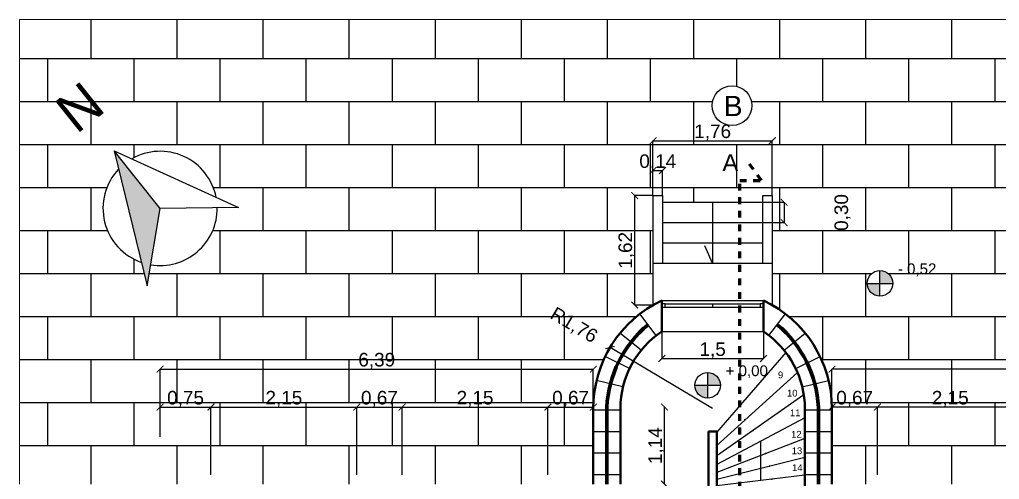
# Model space of a CAD drawing. Header units: millimetres. Extents: x 2459 to 3981, y 1231 to 4850.
# Drawn here: x 3629.24 to 3643.69, y 1292.36 to 1299.15 of the extents above; entities that cross this region are included whole.
import ezdxf
from ezdxf.enums import TextEntityAlignment as Align

# ---------------------------------------------------------------- set-up
doc = ezdxf.new("R2010")
doc.units = ezdxf.units.MM
doc.linetypes.add('JIS_02_0.7', pattern=[1.35, 0.75, -0.6])
doc.linetypes.add('TRATTEGGIATA', pattern=[0.75, 0.5, -0.25])
for name, color, linetype, lineweight in [('linea sottile', 7, 'Continuous', 0), ('linee murature', 253, 'Continuous', 70), ('linee muri', 7, 'Continuous', 40), ('SEZIONI', 7, 'TRATTEGGIATA', 60)]:
    doc.layers.add(name, color=color, linetype=linetype, lineweight=lineweight)
doc.layers.add('quoteee', color=7, linetype='Continuous')
doc.styles.get("Standard").update_dxf_attribs({"font": 'arial.ttf'})
doc.dimstyles.new('Copia di ISO-25', dxfattribs={"dimtxt": 0.2, "dimasz": 0.1, "dimexe": 0, "dimexo": 0, "dimgap": 0, "dimtad": 3, "dimtxsty": 'Standard', "dimblk": 'ARCHTICK', "dimcen": -2.5, "dimclrd": 256, "dimclre": 256, "dimclrt": 256, "dimadec": 0, "dimazin": 0, "dimtfac": 1, "dimtmove": 2, "dimatfit": 3, "dimldrblk": 'ARCHTICK', "dimfxl": 1, "dimfxlon": 1, "dimtfillclr": 256, "dimlwd": -1, "dimlwe": -1, "dimarcsym": 0})
pattern_1 = [(0, (507.24188, -326.49703), (8e-17, 0.3175), [])]

# ---------------------------------------------------------------- blocks, each defined once
blk = doc.blocks.new('_ArchTick')
at = {"color": 0, "linetype": 'ByBlock', "const_width": 0.15}
blk.add_lwpolyline([(-0.5, -0.5), (0.5, 0.5)], dxfattribs=at)
blk = doc.blocks.new('*D329')
at = {"layer": 'Defpoints', "color": 0, "lineweight": -3, "transparency": 16777216}
for p in [(3638.715, 1294.545), (3640.215, 1294.545), (3640.215, 1294.146)]:
    blk.add_point(p, dxfattribs=at)
at = {"layer": 'quoteee', "transparency": 16777216}
for p, q in [((3638.715, 1294.545), (3638.715, 1294.146)), ((3640.215, 1294.545), (3640.215, 1294.146)), ((3638.715, 1294.146), (3640.215, 1294.146))]:
    blk.add_line(p, q, dxfattribs=at)
at = {"layer": 'quoteee', "transparency": 16777216, "xscale": 0.1, "yscale": 0.1, "zscale": 0.1}
for p, rotation in [((3638.715, 1294.146), 180.0010021040589), ((3640.215, 1294.146), 0.00100210405887437)]:
    blk.add_blockref('_ArchTick', p, dxfattribs=dict(at, rotation=rotation))
at = {"layer": 'quoteee', "transparency": 16777216, "insert": (3639.465, 1294.266), "char_height": 0.2, "attachment_point": 5, "rotation": 0.001}
blk.add_mtext('1,5', dxfattribs=at)
blk = doc.blocks.new('*D357')
at = {"layer": 'Defpoints', "color": 0, "lineweight": -3, "transparency": 16777216}
for p in [(3634.215, 1293.43), (3632.065, 1292.291), (3634.215, 1292.291)]:
    blk.add_point(p, dxfattribs=at)
at = {"layer": 'quoteee', "transparency": 16777216}
for p, q in [((3632.065, 1292.43), (3632.065, 1293.43)), ((3632.065, 1293.43), (3634.215, 1293.43)), ((3634.215, 1292.43), (3634.215, 1293.43))]:
    blk.add_line(p, q, dxfattribs=at)
at = {"layer": 'quoteee', "transparency": 16777216, "xscale": 0.1, "yscale": 0.1, "zscale": 0.1, "rotation": 180}
blk.add_blockref('_ArchTick', (3632.065, 1293.43), dxfattribs=at)
at = {"layer": 'quoteee', "transparency": 16777216, "xscale": 0.1, "yscale": 0.1, "zscale": 0.1}
blk.add_blockref('_ArchTick', (3634.215, 1293.43), dxfattribs=at)
at = {"layer": 'quoteee', "transparency": 16777216, "insert": (3633.14, 1293.55), "char_height": 0.2, "attachment_point": 5}
blk.add_mtext('2,15', dxfattribs=at)
blk = doc.blocks.new('*D358')
at = {"layer": 'Defpoints', "color": 0, "lineweight": -3, "transparency": 16777216}
for p in [(3637.035, 1293.43), (3634.885, 1292.291), (3637.035, 1292.291)]:
    blk.add_point(p, dxfattribs=at)
at = {"layer": 'quoteee', "transparency": 16777216}
for p, q in [((3634.885, 1292.43), (3634.885, 1293.43)), ((3634.885, 1293.43), (3637.035, 1293.43)), ((3637.035, 1292.43), (3637.035, 1293.43))]:
    blk.add_line(p, q, dxfattribs=at)
at = {"layer": 'quoteee', "transparency": 16777216, "xscale": 0.1, "yscale": 0.1, "zscale": 0.1, "rotation": 180}
blk.add_blockref('_ArchTick', (3634.885, 1293.43), dxfattribs=at)
at = {"layer": 'quoteee', "transparency": 16777216, "xscale": 0.1, "yscale": 0.1, "zscale": 0.1}
blk.add_blockref('_ArchTick', (3637.035, 1293.43), dxfattribs=at)
at = {"layer": 'quoteee', "transparency": 16777216, "insert": (3635.96, 1293.55), "char_height": 0.2, "attachment_point": 5}
blk.add_mtext('2,15', dxfattribs=at)
blk = doc.blocks.new('*D359')
at = {"layer": 'Defpoints', "color": 0, "lineweight": -3, "transparency": 16777216}
for p in [(3637.705, 1293.43), (3637.035, 1292.291), (3637.705, 1292.291)]:
    blk.add_point(p, dxfattribs=at)
at = {"layer": 'quoteee', "transparency": 16777216}
for p, q in [((3637.035, 1292.43), (3637.035, 1293.43)), ((3637.035, 1293.43), (3637.705, 1293.43)), ((3637.705, 1292.43), (3637.705, 1293.43))]:
    blk.add_line(p, q, dxfattribs=at)
at = {"layer": 'quoteee', "transparency": 16777216, "xscale": 0.1, "yscale": 0.1, "zscale": 0.1, "rotation": 180}
blk.add_blockref('_ArchTick', (3637.035, 1293.43), dxfattribs=at)
at = {"layer": 'quoteee', "transparency": 16777216, "xscale": 0.1, "yscale": 0.1, "zscale": 0.1}
blk.add_blockref('_ArchTick', (3637.705, 1293.43), dxfattribs=at)
at = {"layer": 'quoteee', "transparency": 16777216, "insert": (3637.37, 1293.55), "char_height": 0.2, "attachment_point": 5}
blk.add_mtext('0,67', dxfattribs=at)
blk = doc.blocks.new('*D360')
at = {"layer": 'Defpoints', "color": 0, "lineweight": -3, "transparency": 16777216}
for p in [(3637.705, 1293.99), (3631.315, 1292.291), (3637.705, 1292.291)]:
    blk.add_point(p, dxfattribs=at)
at = {"layer": 'quoteee', "transparency": 16777216}
for p, q in [((3631.315, 1292.99), (3631.315, 1293.99)), ((3631.315, 1293.99), (3637.705, 1293.99)), ((3637.705, 1292.99), (3637.705, 1293.99))]:
    blk.add_line(p, q, dxfattribs=at)
at = {"layer": 'quoteee', "transparency": 16777216, "xscale": 0.1, "yscale": 0.1, "zscale": 0.1, "rotation": 180}
blk.add_blockref('_ArchTick', (3631.315, 1293.99), dxfattribs=at)
at = {"layer": 'quoteee', "transparency": 16777216, "xscale": 0.1, "yscale": 0.1, "zscale": 0.1}
blk.add_blockref('_ArchTick', (3637.705, 1293.99), dxfattribs=at)
at = {"layer": 'quoteee', "transparency": 16777216, "insert": (3634.51, 1294.111), "char_height": 0.2, "attachment_point": 5}
blk.add_mtext('6,39', dxfattribs=at)
blk = doc.blocks.new('*D199')
at = {"layer": 'Defpoints', "color": 0, "lineweight": -3, "transparency": 16777216}
for p in [(3638.755, 1293.43), (3638.755, 1293.43), (3638.755, 1292.291)]:
    blk.add_point(p, dxfattribs=at)
at = {"layer": 'quoteee', "transparency": 16777216}
blk.add_line((3638.755, 1292.291), (3638.755, 1293.43), dxfattribs=at)
at = {"layer": 'quoteee', "transparency": 16777216, "xscale": 0.1, "yscale": 0.1, "zscale": 0.1}
for p, rotation in [((3638.755, 1293.43), 90), ((3638.755, 1292.291), 270)]:
    blk.add_blockref('_ArchTick', p, dxfattribs=dict(at, rotation=rotation))
at = {"layer": 'quoteee', "transparency": 16777216, "insert": (3638.635, 1292.86), "char_height": 0.2, "attachment_point": 5, "rotation": 90}
blk.add_mtext('1,14', dxfattribs=at)
blk = doc.blocks.new('*D381')
at = {"layer": 'Defpoints', "color": 0, "lineweight": -3, "transparency": 16777216}
for p in [(3637.952, 1294.309), (3639.465, 1293.411)]:
    blk.add_point(p, dxfattribs=at)
at = {"layer": 'quoteee', "transparency": 16777216}
blk.add_line((3639.465, 1293.411), (3637.952, 1294.309), dxfattribs=at)
at = {"layer": 'quoteee', "transparency": 16777216, "xscale": 0.1, "yscale": 0.1, "zscale": 0.1, "rotation": 149.289178833682}
blk.add_blockref('_ArchTick', (3637.952, 1294.309), dxfattribs=at)
at = {"layer": 'quoteee', "transparency": 16777216, "insert": (3637.414, 1294.629), "char_height": 0.2, "attachment_point": 5, "rotation": 329.2892}
blk.add_mtext('R1,76', dxfattribs=at)
blk = doc.blocks.new('*D386')
at = {"layer": 'Defpoints', "color": 0, "lineweight": -3, "transparency": 16777216}
for p in [(3638.316, 1296.552), (3638.585, 1296.552), (3638.585, 1294.935)]:
    blk.add_point(p, dxfattribs=at)
at = {"layer": 'quoteee', "transparency": 16777216}
for p, q in [((3638.585, 1296.552), (3638.316, 1296.552)), ((3638.316, 1294.935), (3638.316, 1296.552)), ((3638.585, 1294.935), (3638.316, 1294.935))]:
    blk.add_line(p, q, dxfattribs=at)
at = {"layer": 'quoteee', "transparency": 16777216, "xscale": 0.1, "yscale": 0.1, "zscale": 0.1}
for p, rotation in [((3638.316, 1296.552), 90), ((3638.316, 1294.935), 270)]:
    blk.add_blockref('_ArchTick', p, dxfattribs=dict(at, rotation=rotation))
at = {"layer": 'quoteee', "transparency": 16777216, "insert": (3638.195, 1295.743), "char_height": 0.2, "attachment_point": 5, "rotation": 90}
blk.add_mtext('1,62', dxfattribs=at)
blk = doc.blocks.new('*D387')
at = {"layer": 'Defpoints', "color": 0, "lineweight": -3, "transparency": 16777216}
for p in [(3638.725, 1296.921), (3638.585, 1296.552), (3638.725, 1296.552)]:
    blk.add_point(p, dxfattribs=at)
at = {"layer": 'quoteee', "transparency": 16777216}
for p, q in [((3638.585, 1296.552), (3638.585, 1296.921)), ((3638.585, 1296.921), (3638.725, 1296.921)), ((3638.725, 1296.552), (3638.725, 1296.921))]:
    blk.add_line(p, q, dxfattribs=at)
at = {"layer": 'quoteee', "transparency": 16777216, "xscale": 0.1, "yscale": 0.1, "zscale": 0.1, "rotation": 180}
blk.add_blockref('_ArchTick', (3638.585, 1296.921), dxfattribs=at)
at = {"layer": 'quoteee', "transparency": 16777216, "xscale": 0.1, "yscale": 0.1, "zscale": 0.1}
blk.add_blockref('_ArchTick', (3638.725, 1296.921), dxfattribs=at)
at = {"layer": 'quoteee', "transparency": 16777216, "insert": (3638.655, 1297.041), "char_height": 0.2, "attachment_point": 5}
blk.add_mtext('0,14', dxfattribs=at)
blk = doc.blocks.new('*D388')
at = {"layer": 'Defpoints', "color": 0, "lineweight": -3, "transparency": 16777216}
for p in [(3640.205, 1296.452), (3640.205, 1296.152), (3640.52, 1296.152)]:
    blk.add_point(p, dxfattribs=at)
at = {"layer": 'quoteee', "transparency": 16777216}
for p, q in [((3640.205, 1296.452), (3640.52, 1296.452)), ((3640.52, 1296.452), (3640.52, 1296.152)), ((3640.205, 1296.152), (3640.52, 1296.152))]:
    blk.add_line(p, q, dxfattribs=at)
at = {"layer": 'quoteee', "transparency": 16777216, "xscale": 0.1, "yscale": 0.1, "zscale": 0.1}
for p, rotation in [((3640.52, 1296.452), 90), ((3640.52, 1296.152), 270)]:
    blk.add_blockref('_ArchTick', p, dxfattribs=dict(at, rotation=rotation))
at = {"layer": 'quoteee', "transparency": 16777216, "insert": (3641.381, 1296.302), "char_height": 0.2, "width": 0.36412, "attachment_point": 5, "rotation": 90}
blk.add_mtext(' 0,30', dxfattribs=at)
blk = doc.blocks.new('*D389')
at = {"layer": 'Defpoints', "color": 0, "lineweight": -3, "transparency": 16777216}
for p in [(3640.345, 1297.361), (3638.585, 1296.552), (3640.345, 1296.552)]:
    blk.add_point(p, dxfattribs=at)
at = {"layer": 'quoteee', "transparency": 16777216}
for p, q in [((3638.585, 1296.552), (3638.585, 1297.361)), ((3638.585, 1297.361), (3640.345, 1297.361)), ((3640.345, 1296.552), (3640.345, 1297.361))]:
    blk.add_line(p, q, dxfattribs=at)
at = {"layer": 'quoteee', "transparency": 16777216, "xscale": 0.1, "yscale": 0.1, "zscale": 0.1, "rotation": 180}
blk.add_blockref('_ArchTick', (3638.585, 1297.361), dxfattribs=at)
at = {"layer": 'quoteee', "transparency": 16777216, "xscale": 0.1, "yscale": 0.1, "zscale": 0.1}
blk.add_blockref('_ArchTick', (3640.345, 1297.361), dxfattribs=at)
at = {"layer": 'quoteee', "transparency": 16777216, "insert": (3639.465, 1297.482), "char_height": 0.2, "attachment_point": 5}
blk.add_mtext('1,76', dxfattribs=at)
blk = doc.blocks.new('*D201')
at = {"layer": 'Defpoints', "color": 0, "lineweight": -3, "transparency": 16777216}
for p in [(3641.895, 1293.43), (3641.895, 1292.291), (3644.045, 1292.291)]:
    blk.add_point(p, dxfattribs=at)
at = {"layer": 'quoteee', "transparency": 16777216}
for p, q in [((3641.895, 1292.43), (3641.895, 1293.43)), ((3644.045, 1293.43), (3641.895, 1293.43)), ((3644.045, 1292.43), (3644.045, 1293.43))]:
    blk.add_line(p, q, dxfattribs=at)
at = {"layer": 'quoteee', "transparency": 16777216, "xscale": 0.1, "yscale": 0.1, "zscale": 0.1, "rotation": 180}
blk.add_blockref('_ArchTick', (3641.895, 1293.43), dxfattribs=at)
at = {"layer": 'quoteee', "transparency": 16777216, "xscale": 0.1, "yscale": 0.1, "zscale": 0.1}
blk.add_blockref('_ArchTick', (3644.045, 1293.43), dxfattribs=at)
at = {"layer": 'quoteee', "transparency": 16777216, "insert": (3642.97, 1293.55), "char_height": 0.2, "attachment_point": 5}
blk.add_mtext('2,15', dxfattribs=at)
blk = doc.blocks.new('*D202')
at = {"layer": 'Defpoints', "color": 0, "lineweight": -3, "transparency": 16777216}
for p in [(3641.225, 1293.43), (3641.225, 1292.291), (3641.895, 1292.291)]:
    blk.add_point(p, dxfattribs=at)
at = {"layer": 'quoteee', "transparency": 16777216}
for p, q in [((3641.225, 1292.43), (3641.225, 1293.43)), ((3641.895, 1293.43), (3641.225, 1293.43)), ((3641.895, 1292.43), (3641.895, 1293.43))]:
    blk.add_line(p, q, dxfattribs=at)
at = {"layer": 'quoteee', "transparency": 16777216, "xscale": 0.1, "yscale": 0.1, "zscale": 0.1, "rotation": 180}
blk.add_blockref('_ArchTick', (3641.225, 1293.43), dxfattribs=at)
at = {"layer": 'quoteee', "transparency": 16777216, "xscale": 0.1, "yscale": 0.1, "zscale": 0.1}
blk.add_blockref('_ArchTick', (3641.895, 1293.43), dxfattribs=at)
at = {"layer": 'quoteee', "transparency": 16777216, "insert": (3641.56, 1293.55), "char_height": 0.2, "attachment_point": 5}
blk.add_mtext('0,67', dxfattribs=at)
blk = doc.blocks.new('*D203')
at = {"layer": 'Defpoints', "color": 0, "lineweight": -3, "transparency": 16777216}
for p in [(3641.225, 1293.99), (3641.225, 1292.291), (3647.615, 1292.291)]:
    blk.add_point(p, dxfattribs=at)
at = {"layer": 'quoteee', "transparency": 16777216}
for p, q in [((3641.225, 1292.99), (3641.225, 1293.99)), ((3647.615, 1293.99), (3641.225, 1293.99)), ((3647.615, 1292.99), (3647.615, 1293.99))]:
    blk.add_line(p, q, dxfattribs=at)
at = {"layer": 'quoteee', "transparency": 16777216, "xscale": 0.1, "yscale": 0.1, "zscale": 0.1, "rotation": 180}
blk.add_blockref('_ArchTick', (3641.225, 1293.99), dxfattribs=at)
at = {"layer": 'quoteee', "transparency": 16777216, "xscale": 0.1, "yscale": 0.1, "zscale": 0.1}
blk.add_blockref('_ArchTick', (3647.615, 1293.99), dxfattribs=at)
at = {"layer": 'quoteee', "transparency": 16777216, "insert": (3644.42, 1294.111), "char_height": 0.2, "attachment_point": 5}
blk.add_mtext('6,39', dxfattribs=at)

msp = doc.modelspace()

# ---------------------------------------------------------------- hatches: boundary and pattern name
at = {"linetype": 'Continuous', "ltscale": 0.01, "true_color": 0x939598, "transparency": 33554559}
h = msp.add_hatch(dxfattribs=at)
h.set_pattern_fill('BRICK', color=252, scale=0.1)
h.paths.add_polyline_path([(3649.687661, 1299.149432), (3639.464742, 1299.149432), (3629.241823, 1299.149432), (3629.241823, 1292.290565), (3630.364742, 1292.290565), (3630.364742, 1288.230565), (3630.414742, 1288.230565), (3631.314742, 1288.230565), (3631.314742, 1288.240565), (3631.314742, 1288.790565), (3631.314742, 1290.790565), (3631.314742, 1291.340565), (3631.314742, 1292.290565), (3632.064742, 1292.290565), (3634.214742, 1292.290565), (3634.884742, 1292.290565), (3637.034742, 1292.290565), (3637.704742, 1292.290565), (3637.704742, 1293.410565, -0.267949192), (3638.584742, 1294.934769), (3638.584742, 1296.552207), (3638.724742, 1296.552207), (3638.724742, 1296.452207), (3640.204742, 1296.452207), (3640.204742, 1296.552207), (3640.344742, 1296.552207), (3640.344742, 1294.934769, -0.267949192), (3641.224742, 1293.410565), (3641.224742, 1292.290565), (3641.894742, 1292.290565), (3644.044742, 1292.290565), (3644.714742, 1292.290565), (3646.864742, 1292.290565), (3647.614742, 1292.290565), (3647.614742, 1291.340565), (3647.614742, 1290.790565), (3647.614742, 1288.790565), (3647.614742, 1288.230565), (3648.514742, 1288.230565), (3648.564742, 1288.230565), (3648.564742, 1292.290565), (3649.687661, 1292.290565)])
h.paths.add_polyline_path([(3642.121917, 1295.256089, -1), (3641.744312, 1295.256089, -1)], flags=16)
h.paths.add_polyline_path([(3639.458174, 1297.878886, -1), (3640.043858, 1297.878886, -1)], flags=16)
h.paths.add_polyline_path([(3632.473143, 1296.374609), (3632.157557, 1296.371301, -0.466307658), (3631.177088, 1295.530922), (3631.125545, 1295.219556), (3631.040692, 1295.565402, -0.545677356), (3630.7029, 1296.942178), (3630.636763, 1297.21174), (3630.895623, 1297.093736, -0.513103366), (3632.141641, 1296.525727)], flags=16)
h.paths.add_polyline_path([(3647.767641, 1288.558701), (3648.411433, 1288.558701), (3648.411433, 1288.970843), (3647.767641, 1288.970843)], flags=24)
h.paths.add_polyline_path([(3632.819346, 1293.359911), (3633.463139, 1293.359911), (3633.463139, 1293.772053), (3632.819346, 1293.772053)], flags=24)
h.paths.add_polyline_path([(3635.639346, 1293.359911), (3636.283139, 1293.359911), (3636.283139, 1293.772053), (3635.639346, 1293.772053)], flags=24)
h.paths.add_polyline_path([(3637.048391, 1293.359911), (3637.692184, 1293.359911), (3637.692184, 1293.772053), (3637.048391, 1293.772053)], flags=24)
h.paths.add_polyline_path([(3634.188732, 1293.920774), (3634.832525, 1293.920774), (3634.832525, 1294.332916), (3634.188732, 1294.332916)], flags=24)
h.paths.add_polyline_path([(3636.949931, 1294.68359), (3637.676911, 1294.251755), (3637.887394, 1294.606096), (3637.160414, 1295.037932)], flags=24)
h.paths.add_polyline_path([(3630.517641, 1288.33618), (3631.161433, 1288.33618), (3631.161433, 1288.748322), (3630.517641, 1288.748322)], flags=24)
h.paths.add_polyline_path([(3638.385168, 1295.413747), (3638.385168, 1296.05754), (3637.973026, 1296.05754), (3637.973026, 1295.413747)], flags=24)
h.paths.add_polyline_path([(3638.3338, 1296.851074), (3638.977593, 1296.851074), (3638.977593, 1297.263216), (3638.3338, 1297.263216)], flags=24)
h.paths.add_polyline_path([(3641.737081, 1295.981197), (3641.737081, 1296.62499), (3641.324939, 1296.62499), (3641.324939, 1295.981197)], flags=24)
h.paths.add_polyline_path([(3639.134046, 1297.291794), (3639.777839, 1297.291794), (3639.777839, 1297.703936), (3639.134046, 1297.703936)], flags=24)
h.paths.add_polyline_path([(3645.469346, 1293.359911), (3646.113139, 1293.359911), (3646.113139, 1293.772053), (3645.469346, 1293.772053)], flags=24)
h.paths.add_polyline_path([(3642.649346, 1293.359911), (3643.293139, 1293.359911), (3643.293139, 1293.772053), (3642.649346, 1293.772053)], flags=24)
h.paths.add_polyline_path([(3641.238391, 1293.359911), (3641.882184, 1293.359911), (3641.882184, 1293.772053), (3641.238391, 1293.772053)], flags=24)
h.paths.add_polyline_path([(3644.098732, 1293.920774), (3644.742525, 1293.920774), (3644.742525, 1294.332916), (3644.098732, 1294.332916)], flags=24)
h.paths.add_polyline_path([(3630.056505, 1297.244858), (3630.739006, 1297.789702), (3630.197365, 1298.468192), (3629.514864, 1297.923348)], flags=24)
h.paths.add_polyline_path([(3642.1506, 1295.303748), (3642.798115, 1295.303748), (3642.798115, 1295.631411), (3642.1506, 1295.631411)], flags=24)
h.paths.add_polyline_path([(3639.52199, 1297.559977), (3639.951526, 1297.559977), (3639.951526, 1298.17819), (3639.52199, 1298.17819)], flags=24)
h.paths.add_polyline_path([(3639.546229, 1296.77568), (3639.905199, 1296.77568), (3639.905199, 1297.290857), (3639.546229, 1297.290857)], flags=24)
h.paths.add_polyline_path([(3630.056505, 1297.244858), (3630.739006, 1297.789702), (3630.197365, 1298.468192), (3629.514864, 1297.923348)], flags=24)
h.paths.add_polyline_path([(3642.1506, 1295.303748), (3642.798115, 1295.303748), (3642.798115, 1295.631411), (3642.1506, 1295.631411)], flags=24)
h.paths.add_polyline_path([(3644.058391, 1293.359911), (3644.702184, 1293.359911), (3644.702184, 1293.772053), (3644.058391, 1293.772053)], flags=24)
h.paths.add_polyline_path([(3646.917641, 1293.359911), (3647.561433, 1293.359911), (3647.561433, 1293.772053), (3646.917641, 1293.772053)], flags=24)
h.paths.add_polyline_path([(3639.52199, 1297.559977), (3639.951526, 1297.559977), (3639.951526, 1298.17819), (3639.52199, 1298.17819)], flags=24)
h.paths.add_polyline_path([(3639.546229, 1296.77568), (3639.905199, 1296.77568), (3639.905199, 1297.290857), (3639.546229, 1297.290857)], flags=24)
h.paths.add_polyline_path([(3634.228391, 1293.359911), (3634.872184, 1293.359911), (3634.872184, 1293.772053), (3634.228391, 1293.772053)], flags=24)
h.paths.add_polyline_path([(3631.367641, 1293.359911), (3632.011433, 1293.359911), (3632.011433, 1293.772053), (3631.367641, 1293.772053)], flags=24)
at = {"linetype": 'Continuous', "ltscale": 0.01}
h = msp.add_hatch(color=256, dxfattribs=at)
h.dxf.hatch_style = 1
h.paths.add_polyline_path([(3631.125545, 1295.219556), (3631.314742, 1296.362467), (3630.636763, 1297.21174)])
h = msp.add_hatch(color=256)
h.dxf.hatch_style = 1
h.paths.add_polyline_path([(3641.933115, 1295.444892), (3641.933115, 1295.256089), (3642.121917, 1295.256089, 0.414213562)])
h.paths.add_polyline_path([(3641.933115, 1295.256089), (3641.744312, 1295.256089, 0.414213562), (3641.933115, 1295.067287)])
h = msp.add_hatch(color=256)
h.dxf.hatch_style = 1
h.paths.add_polyline_path([(3641.933115, 1295.444892), (3641.933115, 1295.256089), (3642.121917, 1295.256089, 0.414213562)])
h.paths.add_polyline_path([(3641.933115, 1295.256089), (3641.744312, 1295.256089, 0.414213562), (3641.933115, 1295.067287)])
h = msp.add_hatch(color=256)
h.dxf.hatch_style = 1
h.paths.add_polyline_path([(3639.392266, 1293.939734), (3639.392266, 1293.750931), (3639.581068, 1293.750931, 0.414213562)])
h.paths.add_polyline_path([(3639.392266, 1293.750931), (3639.203463, 1293.750931, 0.414213562), (3639.392266, 1293.562128)])
h = msp.add_hatch(color=256)
h.dxf.hatch_style = 1
h.paths.add_polyline_path([(3639.392266, 1293.939734), (3639.392266, 1293.750931), (3639.581068, 1293.750931, 0.414213562)])
h.paths.add_polyline_path([(3639.392266, 1293.750931), (3639.203463, 1293.750931, 0.414213562), (3639.392266, 1293.562128)])
h = msp.add_hatch()
h.set_pattern_fill('ANSI31', color=256, scale=0.1, angle=315)
h.set_pattern_definition(pattern_1)
h.paths.add_polyline_path([(3638.104742, 1293.410565), (3637.704742, 1293.410565), (3637.704742, 1292.290565), (3638.104742, 1292.290565)])
h.paths.add_polyline_path([(3641.224742, 1293.410565), (3640.824781, 1293.410565, -0.001909861), (3640.824742, 1293.400175), (3640.824742, 1292.290565), (3641.224742, 1292.290565)])
h = msp.add_hatch()
h.set_pattern_fill('ANSI31', color=256, scale=0.1, angle=315)
h.set_pattern_definition(pattern_1)
h.paths.add_polyline_path([(3638.104742, 1293.410565), (3637.704742, 1293.410565), (3637.704742, 1292.290565), (3638.104742, 1292.290565)])
h.paths.add_polyline_path([(3641.224742, 1293.410565), (3640.824781, 1293.410565, -0.001909861), (3640.824742, 1293.400175), (3640.824742, 1292.290565), (3641.224742, 1292.290565)])

# ---------------------------------------------------------------- linework, layer by layer
for p, q in [((3630.636763, 1297.21174), (3632.473143, 1296.374609)), ((3630.636763, 1297.21174), (3631.125545, 1295.219556)), ((3631.314742, 1296.362467), (3630.636763, 1297.21174)), ((3630.636763, 1297.21174), (3632.473143, 1296.374609)), ((3630.636763, 1297.21174), (3631.125545, 1295.219556)), ((3631.314742, 1296.362467), (3630.636763, 1297.21174)), ((3638.584742, 1296.552207), (3638.584742, 1294.934769)), ((3638.584742, 1296.552207), (3638.724742, 1296.552207)), ((3638.584742, 1296.552207), (3638.584742, 1294.934769)), ((3638.584742, 1296.552207), (3638.724742, 1296.552207)), ((3638.724742, 1296.552207), (3638.724742, 1295.552207)), ((3638.724742, 1296.552207), (3638.724742, 1295.552207)), ((3638.724742, 1296.452207), (3640.204742, 1296.452207)), ((3638.724742, 1296.452207), (3640.204742, 1296.452207)), ((3639.464742, 1296.452207), (3639.464742, 1295.552207)), ((3639.464742, 1296.452207), (3639.464742, 1295.552207)), ((3640.204742, 1295.552207), (3640.204742, 1296.552207)), ((3640.204742, 1296.552207), (3640.344742, 1296.552207)), ((3640.204742, 1295.552207), (3640.204742, 1296.552207)), ((3640.204742, 1296.552207), (3640.344742, 1296.552207)), ((3640.344742, 1296.552207), (3640.344742, 1294.934769)), ((3640.344742, 1296.552207), (3640.344742, 1294.934769)), ((3631.125545, 1295.219556), (3631.314742, 1296.362467)), ((3631.125545, 1295.219556), (3631.314742, 1296.362467)), ((3632.473143, 1296.374609), (3631.314742, 1296.362467)), ((3632.473143, 1296.374609), (3631.314742, 1296.362467)), ((3638.724742, 1296.152207), (3640.204742, 1296.152207)), ((3638.724742, 1296.152207), (3640.204742, 1296.152207)), ((3638.724742, 1295.852207), (3640.204742, 1295.852207)), ((3638.724742, 1295.852207), (3640.204742, 1295.852207)), ((3639.464742, 1295.552207), (3639.350585, 1295.812115)), ((3639.464742, 1295.552207), (3639.350585, 1295.812115)), ((3638.584742, 1295.552207), (3640.344742, 1295.552207)), ((3638.584742, 1295.552207), (3640.344742, 1295.552207)), ((3641.933115, 1295.067287), (3641.933115, 1295.444892)), ((3641.933115, 1295.067287), (3641.933115, 1295.444892)), ((3641.744312, 1295.256089), (3642.121917, 1295.256089)), ((3641.744312, 1295.256089), (3642.121917, 1295.256089)), ((3638.714742, 1295.002764), (3640.214742, 1295.002764)), ((3638.714742, 1295.002764), (3640.214742, 1295.002764)), ((3638.764742, 1294.95328), (3640.164742, 1294.952764)), ((3638.764742, 1294.95328), (3640.164742, 1294.952764)), ((3638.764742, 1294.90328), (3640.164742, 1294.902764)), ((3638.764742, 1294.90328), (3640.164742, 1294.902764)), ((3639.464742, 1294.953022), (3639.464742, 1294.903022)), ((3639.464742, 1294.953022), (3639.464742, 1294.903022)), ((3638.633988, 1294.487351), (3638.389651, 1294.804043)), ((3638.633988, 1294.487351), (3638.389651, 1294.804043)), ((3640.295456, 1294.487351), (3640.539793, 1294.804043)), ((3640.295456, 1294.487351), (3640.539793, 1294.804043)), ((3638.408749, 1294.267589), (3638.098168, 1294.519653)), ((3638.408749, 1294.267589), (3638.098168, 1294.519653)), ((3638.714742, 1294.54508), (3640.214742, 1294.54508)), ((3638.714742, 1294.54508), (3640.214742, 1294.54508)), ((3640.520695, 1294.267589), (3640.831276, 1294.519653)), ((3640.520695, 1294.267589), (3640.831276, 1294.519653)), ((3638.239546, 1294.000905), (3637.879197, 1294.174533)), ((3638.239546, 1294.000905), (3637.879197, 1294.174533)), ((3639.524742, 1293.056348), (3640.547771, 1294.233209)), ((3639.524742, 1293.056348), (3640.547771, 1294.233209)), ((3640.689898, 1294.000905), (3641.050247, 1294.174533)), ((3640.689898, 1294.000905), (3641.050247, 1294.174533)), ((3639.392266, 1293.562128), (3639.392266, 1293.939734)), ((3639.392266, 1293.562128), (3639.392266, 1293.939734)), ((3640.71816, 1293.938434), (3639.524742, 1292.863876)), ((3640.71816, 1293.938434), (3639.524742, 1292.863876)), ((3638.142351, 1293.728188), (3637.753413, 1293.821605)), ((3638.142351, 1293.728188), (3637.753413, 1293.821605)), ((3639.203463, 1293.750931), (3639.581068, 1293.750931)), ((3639.203463, 1293.750931), (3639.581068, 1293.750931)), ((3640.787093, 1293.728188), (3641.176031, 1293.821605)), ((3640.787093, 1293.728188), (3641.176031, 1293.821605)), ((3640.810116, 1293.609753), (3639.524742, 1292.709725)), ((3640.810116, 1293.609753), (3639.524742, 1292.709725)), ((3639.464762, 1293.410565), (3639.464722, 1293.410574)), ((3639.464742, 1293.410565), (3639.464722, 1293.410574)), ((3639.464762, 1293.410565), (3639.464722, 1293.410574)), ((3639.464742, 1293.410565), (3639.464722, 1293.410574)), ((3640.824742, 1293.271203), (3639.524742, 1292.579981)), ((3640.824742, 1293.271203), (3639.524742, 1292.579981)), ((3640.824742, 1292.965163), (3639.524742, 1292.46614)), ((3640.824742, 1292.965163), (3639.524742, 1292.46614)), ((3640.174742, 1292.715652), (3640.174742, 1292.925592)), ((3640.174742, 1292.715652), (3640.174742, 1292.925592)), ((3640.174742, 1292.52461), (3640.174742, 1292.715652)), ((3640.174742, 1292.52461), (3640.174742, 1292.715652)), ((3640.824742, 1292.686674), (3639.524742, 1292.362547)), ((3640.824742, 1292.686674), (3639.524742, 1292.362547)), ((3640.824742, 1292.424729), (3639.524742, 1292.265109)), ((3640.824742, 1292.424729), (3639.524742, 1292.265109)), ((3640.174742, 1292.344919), (3640.174742, 1292.52461)), ((3640.174742, 1292.344919), (3640.174742, 1292.52461))]:
    msp.add_line(p, q)
for points in [[(3638.714742, 1294.90328), (3638.764742, 1294.90328), (3638.764742, 1294.95328), (3638.714742, 1294.95328)], [(3638.714742, 1294.90328), (3638.764742, 1294.90328), (3638.764742, 1294.95328), (3638.714742, 1294.95328)], [(3640.164742, 1294.902764), (3640.214742, 1294.902764), (3640.214742, 1294.952764), (3640.164742, 1294.952764)], [(3640.164742, 1294.902764), (3640.214742, 1294.902764), (3640.214742, 1294.952764), (3640.164742, 1294.952764)]]:
    msp.add_lwpolyline(points, close=True)
at = {"lineweight": 70}
for points in [[(3637.904742, 1292.290565), (3637.904742, 1293.427656, -0.209340186), (3638.51182, 1294.645697)], [(3641.024742, 1292.290565), (3641.024742, 1293.427656, 0.209340186), (3640.417664, 1294.645697)]]:
    msp.add_lwpolyline(points, format="xyb", dxfattribs=at)
at = {"ltscale": 0.01}
msp.add_circle((3639.751016, 1297.878886), 0.292842, dxfattribs=at)
msp.add_circle((3639.751016, 1297.878886), 0.292842, dxfattribs=at)
for centre in [(3641.933115, 1295.256089), (3641.933115, 1295.256089), (3639.392266, 1293.750931), (3639.392266, 1293.750931)]:
    msp.add_circle(centre, 0.188803)
for start, end in [(11.1686467, 119.8186945), (11.1686467, 119.8186945), (136.5446132, 251.0258035), (136.5446132, 251.0258035), (260.6005281, 0.6005281), (260.6005281, 0.6005281)]:
    msp.add_arc((3631.314742, 1296.362467), 0.842862, start, end)
for p in [(3639.941311, 1293.238957), (3639.941311, 1293.238957), (3640.062671, 1293.086387), (3640.062671, 1293.086387), (3640.164533, 1292.920164), (3640.164533, 1292.920164), (3640.245377, 1292.742766), (3640.245377, 1292.742766), (3640.304, 1292.556838), (3640.304, 1292.556838), (3640.339527, 1292.365152), (3640.339527, 1292.365152)]:
    msp.add_point(p)
at = {"layer": 'linea sottile', "linetype": 'Continuous', "ltscale": 0.01}
for p, q in [((3629.241823, 1292.290565), (3629.241823, 1299.149432)), ((3639.464742, 1299.149432), (3629.241823, 1299.149432)), ((3639.464742, 1299.149432), (3649.687661, 1299.149432))]:
    msp.add_line(p, q, dxfattribs=at)
at = {"layer": 'linee murature', "lineweight": 70}
for points in [[(3637.904742, 1292.290565), (3637.904742, 1293.427656, -0.209340186), (3638.51182, 1294.645697)], [(3641.024742, 1292.290565), (3641.024742, 1293.427656, 0.209340186), (3640.417664, 1294.645697)]]:
    msp.add_lwpolyline(points, format="xyb", dxfattribs=at)
at = {"layer": 'linee muri'}
for p, q in [((3638.714742, 1295.002764), (3638.714742, 1294.54508)), ((3638.714742, 1295.002764), (3638.714742, 1294.54508)), ((3640.214742, 1295.002764), (3640.214742, 1294.545106)), ((3640.214742, 1295.002764), (3640.214742, 1294.545106)), ((3637.704742, 1292.290565), (3637.704742, 1293.410565)), ((3637.704742, 1292.290565), (3637.704742, 1293.410565)), ((3638.104742, 1292.290565), (3638.104742, 1293.410565)), ((3638.104742, 1292.290565), (3638.104742, 1293.410565)), ((3640.824742, 1285.340565), (3640.824742, 1293.400175)), ((3640.824742, 1285.340565), (3640.824742, 1293.400175)), ((3641.224742, 1292.290565), (3641.224742, 1293.410565)), ((3641.224742, 1292.290565), (3641.224742, 1293.410565)), ((3639.404742, 1289.910565), (3639.404742, 1293.070565)), ((3639.404742, 1293.070565), (3639.524742, 1293.070565)), ((3639.404742, 1289.910565), (3639.404742, 1293.070565)), ((3639.404742, 1293.070565), (3639.524742, 1293.070565)), ((3639.524742, 1293.070565), (3639.524742, 1289.910565)), ((3639.524742, 1293.070565), (3639.524742, 1289.910565))]:
    msp.add_line(p, q, dxfattribs=at)
for centre, radius, start, end in [((3639.464742, 1293.410565), 1.76, 115.2226127, 180), ((3639.464742, 1293.410565), 1.76, 115.2226127, 180), ((3639.464742, 1293.410565), 1.76, 360, 64.7773873), ((3639.464742, 1293.410565), 1.76, 360, 64.7773873), ((3639.464762, 1293.410565), 1.36002, 123.4684095, 180), ((3639.464762, 1293.410565), 1.36002, 123.4684095, 180), ((3639.464762, 1293.410565), 1.36002, 359.5622927, 56.5335947), ((3639.464762, 1293.410565), 1.36002, 359.5622927, 56.5335947)]:
    msp.add_arc(centre, radius, start, end, dxfattribs=at)
at = {"layer": 'quoteee'}
for p, q in [((3631.314742, 1293.429557), (3632.064742, 1293.429557)), ((3634.214742, 1293.429557), (3634.884742, 1293.429557))]:
    msp.add_line(p, q, dxfattribs=at)
at = {"layer": 'SEZIONI', "linetype": 'JIS_02_0.7', "ltscale": 0.01}
msp.add_lwpolyline([(3640.310435, 1277.239057), (3640.504525, 1277.426953), (3639.864722, 1277.426953), (3639.864722, 1296.77353), (3640.184591, 1296.77353), (3639.99726, 1297.02762)], dxfattribs=at)

# ---------------------------------------------------------------- block references
at = {"layer": 'quoteee', "xscale": 0.1, "yscale": 0.1, "zscale": 0.1, "rotation": 180}
for p in [(3631.314742, 1293.429557), (3634.214742, 1293.429557)]:
    msp.add_blockref('_ArchTick', p, dxfattribs=at)
at = {"layer": 'quoteee', "xscale": 0.1, "yscale": 0.1, "zscale": 0.1}
for p in [(3632.064742, 1293.429557), (3634.884742, 1293.429557)]:
    msp.add_blockref('_ArchTick', p, dxfattribs=at)

# ---------------------------------------------------------------- texts
msp.add_text('N', height=0.578782, rotation=38.6005281).set_placement((3630.126935, 1297.856525), align=Align.MIDDLE_CENTER)
msp.add_text('N', height=0.578782, rotation=38.6005281).set_placement((3630.126935, 1297.856525), align=Align.MIDDLE_CENTER)
at = {"ltscale": 0.01, "attachment_point": 1}
for s, width, insert, char_height in [('B', 10.83201471, (3639.627686, 1298.02379), 0.3), ('B', 10.83201471, (3639.627686, 1298.02379), 0.3), ('A', 1.56405795, (3639.609241, 1297.162191), 0.25), ('A', 1.56405795, (3639.609241, 1297.162191), 0.25)]:
    msp.add_mtext_dynamic_manual_height_columns(s, width=width, gutter_width=12.5, heights=[0], dxfattribs=dict(at, insert=insert, char_height=char_height))
at = {"attachment_point": 1}
for s, width, gutter_width, heights, insert, char_height in [('- 0,52', 1.00357409, 0.941295, [0.514123], (3642.197401, 1295.550227), 0.1590046), ('- 0,52', 1.00357409, 0.941295, [0.514123], (3642.197401, 1295.550227), 0.1590046), ('+ 0,00', 0.82966833, 0.941295, [0.393183], (3639.656552, 1294.045069), 0.1590046), ('+ 0,00', 0.82966833, 0.941295, [0.393183], (3639.656552, 1294.045069), 0.1590046), ('9', 0.33547779, 12.5, [0.146462], (3640.428145, 1293.954588), 0.1), ('9', 0.33547779, 12.5, [0.146462], (3640.428145, 1293.954588), 0.1), ('10', 0.33547779, 12.5, [0.146462], (3640.561631, 1293.684887), 0.1), ('10', 0.33547779, 12.5, [0.146462], (3640.561631, 1293.684887), 0.1), ('11', 0.33547779, 12.5, [0.146462], (3640.605162, 1293.394886), 0.1), ('11', 0.33547779, 12.5, [0.146462], (3640.605162, 1293.394886), 0.1), ('12', 0.33547779, 12.5, [0.146462], (3640.622523, 1293.078105), 0.1), ('12', 0.33547779, 12.5, [0.146462], (3640.622523, 1293.078105), 0.1), ('13', 0.33547779, 12.5, [0.146462], (3640.631227, 1292.834504), 0.1), ('13', 0.33547779, 12.5, [0.146462], (3640.631227, 1292.834504), 0.1), ('14', 0.33547779, 12.5, [0.146462], (3640.637032, 1292.585102), 0.1), ('14', 0.33547779, 12.5, [0.146462], (3640.637032, 1292.585102), 0.1)]:
    msp.add_mtext_dynamic_manual_height_columns(s, width=width, gutter_width=gutter_width, heights=heights, dxfattribs=dict(at, insert=insert, char_height=char_height))
at = {"layer": 'quoteee', "char_height": 0.2, "attachment_point": 5}
for s, insert in [('0,75', (3631.689742, 1293.549748)), ('0,67', (3634.549742, 1293.549748))]:
    msp.add_mtext(s, dxfattribs=dict(at, insert=insert))

# ---------------------------------------------------------------- dimensions: what is measured, and where the dimension line sits
at = {"layer": 'quoteee'}
for base, p1, p2, picture, middle in [((3640.344742, 1297.361439), (3638.584742, 1296.552207), (3640.344742, 1296.552207), '*D389', (3639.464742, 1297.48163)), ((3638.724742, 1296.92072), (3638.584742, 1296.552207), (3638.724742, 1296.552207), '*D387', (3638.654742, 1297.040911)), ((3637.704742, 1293.99042), (3631.314742, 1292.290565), (3637.704742, 1292.290565), '*D360', (3634.509742, 1294.110611)), ((3634.214742, 1293.429557), (3632.064742, 1292.290565), (3634.214742, 1292.290565), '*D357', (3633.139742, 1293.549748)), ((3637.034742, 1293.429557), (3634.884742, 1292.290565), (3637.034742, 1292.290565), '*D358', (3635.959742, 1293.549748)), ((3637.704742, 1293.429557), (3637.034742, 1292.290565), (3637.704742, 1292.290565), '*D359', (3637.369742, 1293.549748))]:
    dim = msp.add_linear_dim(base=base, p1=p1, p2=p2, dimstyle='Copia di ISO-25', dxfattribs=at)
    dim.commit()
    dim.dimension.update_dxf_attribs({"geometry": picture, "text_midpoint": middle})
for base, p1, p2, angle, picture, middle in [((3638.315523, 1296.552207), (3638.584742, 1294.934769), (3638.584742, 1296.552207), 90, '*D386', (3638.195332, 1295.743488)), ((3641.224742, 1293.99042), (3647.614742, 1292.290565), (3641.224742, 1292.290565), 180, '*D203', (3644.419742, 1294.110611)), ((3641.224742, 1293.429557), (3641.894742, 1292.290565), (3641.224742, 1292.290565), 180, '*D202', (3641.559742, 1293.549748)), ((3641.894742, 1293.429557), (3644.044742, 1292.290565), (3641.894742, 1292.290565), 180, '*D201', (3642.969742, 1293.549748)), ((3638.754742, 1293.429557), (3638.754742, 1292.290565), (3638.754742, 1293.429557), 90, '*D199', (3638.634551, 1292.860061))]:
    dim = msp.add_linear_dim(base=base, p1=p1, p2=p2, angle=angle, dimstyle='Copia di ISO-25', dxfattribs=at)
    dim.commit()
    dim.dimension.update_dxf_attribs({"geometry": picture, "text_midpoint": middle})
dim = msp.add_linear_dim(base=(3640.520005, 1296.152207), p1=(3640.204742, 1296.452207), p2=(3640.204742, 1296.152207), angle=90, text=' 0,30', dimstyle='Copia di ISO-25', dxfattribs=at)
dim.commit()
dim.dimension.update_dxf_attribs({"geometry": '*D388', "text_midpoint": (3641.380578, 1296.302207)})
dim = msp.add_radius_dim(center=(3639.464742, 1293.410565), mpoint=(3637.951572, 1294.309406), dimstyle='Copia di ISO-25', dxfattribs=at)
dim.commit()
dim.dimension.update_dxf_attribs({"geometry": '*D381', "text_midpoint": (3637.414301, 1294.628551), "dimtype": 164})
dim = msp.add_aligned_dim(p1=(3638.714742, 1294.54508), p2=(3640.214742, 1294.545106), distance=-0.399384, dimstyle='Copia di ISO-25', dxfattribs=at)
dim.commit()
dim.dimension.update_dxf_attribs({"geometry": '*D329', "text_midpoint": (3639.464747, 1294.265899)})

doc.saveas('drawing.dxf')
